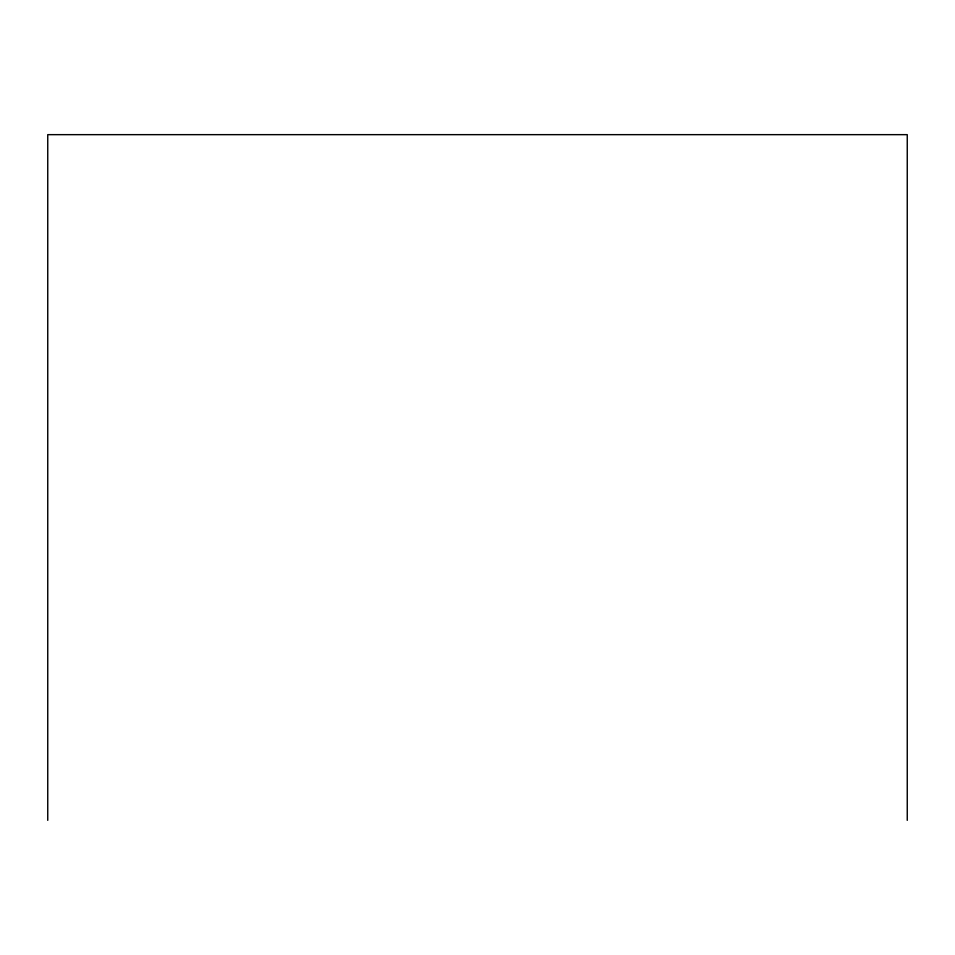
<?xml version="1.0" encoding="UTF-8"?>
<svg xmlns="http://www.w3.org/2000/svg" width="955" height="955" viewBox="0 0 955 955"><rect width="100%" height="100%" fill="white"/><g stroke="black" fill="none" stroke-linecap="round" stroke-linejoin="round"><path stroke-width="1.43" d="M907.25 820.345L907.25 134.655L47.75 134.655L47.75 820.345"/></g></svg>
